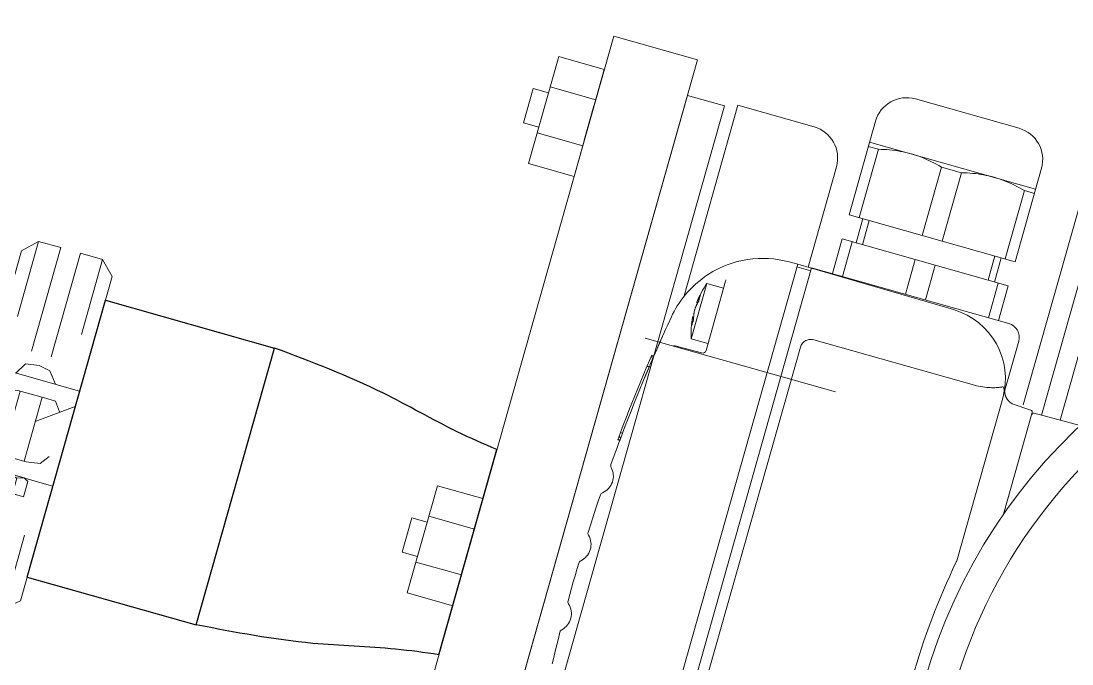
# Model space of a CAD drawing. Header units: inches. Extents: x 0 to 766, y -245 to 236.
# Drawn here: x 55.0763 to 55.2166, y -193.4386 to -193.3528 of the extents above; entities that cross this region are included whole.
import ezdxf

# ---------------------------------------------------------------- set-up
doc = ezdxf.new("R2010")
doc.units = ezdxf.units.IN
doc.header["$MEASUREMENT"] = 0
for name, color, linetype, lineweight in [('000 SOS 911 - ACCES. ACI', 125, 'Continuous', 0), ('000 SOS 911 - ACCESORIOS ACI', 3, 'Continuous', 20), ('000 SOS 911 TUBERIA ACI', 1, 'Continuous', 25)]:
    doc.layers.add(name, color=color, linetype=linetype, lineweight=lineweight)

# ---------------------------------------------------------------- blocks, each defined once
blk = doc.blocks.new('Bomba Jockey')
at = {"layer": '000 SOS 911 - ACCES. ACI', "linetype": 'Continuous'}
for p, q in [((0.1316478917751738, -0.0745572733285371), (0.1316478917751738, 0.0745572733285371)), ((0.1437438944735732, 0.0745572733285371), (0.1437438944735732, -0.0745572733285371)), ((0.1262830397490688, 0.0703750983518603), (0.1262830397490688, -0.0694131227501202)), ((0.1316478917751738, -0.0694131227501202), (0.1316478917751738, 0.0703750983518603)), ((0.1085000000002765, -0.0510599980000279), (0.1085000000002765, 0.0510599979998006)), ((0.1105000000002292, -0.0510000609999679), (0.1105000000002292, 0.0509999999997035)), ((0.1069999999999709, 0.0399999999999636), (0.1069999999999709, -0.040000000000191)), ((0.1282230189999609, 0.0117671929999688), (0.1282643639997332, 0.0108543110000028)), ((0.128264190000209, 0.0108544370000345), (0.1283021979998011, 0.0099414100000104)), ((0.1283022610000444, 0.0099412750000738), (0.1283369329999004, 0.0090280539996002)), ((0.1283372259990756, 0.0090280129998064), (0.1283685559997139, 0.0081147319999673)), ((0.1283683849987938, 0.0081147619998774), (0.1283963759997277, 0.0072013729998162)), ((0.1503302785013147, 0.0077356273250189), (0.1437438944735732, 0.0077356273250189)), ((0.1437438944735732, 0.0077356273250189), (0.1437438944735732, -0.0077356273250189)), ((0.1503302785013147, -0.0077356273250189), (0.1503302785013147, 0.0077356273250189)), ((0.1503302785013147, 0.0032964489946608), (0.1437438944735732, 0.0032964489946608)), ((0.1284848830000556, 0.002738614000009), (0.1284932139997181, 0.0018258099999002)), ((0.1284932359994855, 0.0018257689998791), (0.1284982339998351, 0.0009129410000241)), ((0.1437438944735732, 0.0024687999684829), (0.1437438944735732, -0.002468800026918)), ((0.15251550585117, 0.0024687999684829), (0.1503302785013147, 0.0024687999684829)), ((0.15251550585117, -0.002468800026918), (0.15251550585117, 0.0024687999684829)), ((0.1284982970000783, 0.0009127829998761), (0.1284999630001948, -5.80000687e-08)), ((0.1284980439991159, -0.000912850000077), (0.1284930449987769, -0.0018257390001963)), ((0.1284998970004381, -8.00002908e-08), (0.1284982309998668, -0.0009129820000453)), ((0.1284931320001306, -0.00182579300008), (0.1284848010000132, -0.0027385970001887)), ((0.1503302785013147, -0.002468800026918), (0.15251550585117, -0.002468800026918)), ((0.1503302785013147, -0.0033279751371538), (0.1437438944735732, -0.0033279751371538)), ((0.1283965170000556, -0.0072015400000964), (0.1283685259991216, -0.0081149300001471)), ((0.1283683689998725, -0.0081149449999884), (0.1283370359992659, -0.009028287000091999)), ((0.1437438944735732, -0.0077356273250189), (0.1503302785013147, -0.0077356273250189)), ((0.128301921000002, -0.0099412130000474), (0.1282639109999764, -0.010854302000098)), ((0.1283366400002706, -0.0090281239999968), (0.1283019699990291, -0.009941284000206)), ((0.128264018000209, -0.0108543090002513), (0.1282226729995273, -0.0117671909999899)), ((0.1282230989995696, -0.0117673150000428), (0.1281784139991942, -0.0126801010001145)), ((0.0779999999999745, -0.0173422240000036), (0.0779999999999745, -0.040820740000072)), ((0.1279115949987499, -0.0171399670000483), (0.1277581570002439, -0.0192430200002036)), ((0.1279116509990672, -0.0171400230001382), (0.1278567609997481, -0.0179208720001043)), ((0.1277993779999633, -0.0187017499999911), (0.1277395930001148, -0.0194823009999254)), ((0.1276774669991028, -0.020262682000066), (0.1276328429999012, -0.0208009970001513)), ((0.1277398900001572, -0.019482428000174), (0.1276776670001709, -0.0202627270000448)), ((0.127451943998949, -0.0228652939999847), (0.127550125000198, -0.0217698930000552)), ((0.1278515620001599, -0.0217700200000763), (0.1275502929993308, -0.0217700200000763)), ((0.127551277999828, -0.0217577390001225), (0.1276330150003559, -0.020800958000109)), ((0.1279018550003457, -0.0211846920001335), (0.1276008300001195, -0.0211846920001335)), ((0.1279099120001774, -0.0210896610001328), (0.127608887000406, -0.0210896610001328)), ((0.1279340819992285, -0.0208010860001196), (0.1276330569990023, -0.0208010860001196)), ((0.1279423829992083, -0.0207011720001447), (0.1276413570003569, -0.0207011720001447)), ((0.1278514339992398, -0.021769956000071), (0.1277533720003703, -0.0228653680001116)), ((0.1279095320001033, -0.021089505999953), (0.1278521339995677, -0.0217576380000537)), ((0.1279426000000967, -0.0207011750001129), (0.1279100460001246, -0.0210897670001487)), ((0.1273492559994338, -0.0239603940001416), (0.1274522530002287, -0.0228654350000852)), ((0.1277533120000953, -0.0228652920000059), (0.1276504499987823, -0.0239601410000887)), ((0.1272411370000555, -0.0250546820000182), (0.1273489440000048, -0.0239602470001046)), ((0.1276507389998187, -0.0239604150001469), (0.1275430620003135, -0.025054862000161)), ((0.0734999999990578, -0.0400163570000132), (0.0734999999990578, -0.0253446050001003)), ((0.0734999999990578, -0.0400163570000132), (0.0734999999990578, -0.0253448490002484)), ((0.1270110820000809, -0.0272419630000513), (0.1271285130001161, -0.0261485190001167)), ((0.1271286200003487, -0.0261486670001432), (0.1272412400003304, -0.0250547170001028)), ((0.1274301920002472, -0.0261485949999951), (0.1273129080000217, -0.0272419930001888)), ((0.1275426550000702, -0.0250547709999864), (0.1274301829998876, -0.0261486130000321)), ((0.1268889409998337, -0.0283349850001287), (0.1270111730000281, -0.0272421290001148)), ((0.1273130020003919, -0.0272420490000514), (0.1271909100000812, -0.0283349820001604)), ((0.1267619570003262, -0.0294272570001795), (0.1268889959997068, -0.0283349490000546)), ((0.1271908770004302, -0.0283347040001445), (0.1270639900003516, -0.029427030000079)), ((0.12672535899992, -0.0297346730001209), (0.1264657379992968, -0.0318272110000635)), ((0.1264933509996808, -0.0316098550001698), (0.1266299950002576, -0.0305187080000451)), ((0.1266303370002788, -0.0305190030001086), (0.1267621720003262, -0.0294273250001425)), ((0.1269324239992784, -0.030518771000061), (0.1267959439996957, -0.0316099390001909)), ((0.1270640070001718, -0.0294271420002588), (0.1269323220003571, -0.0305188990002989)), ((0.126395663999574, -0.0323698990002868), (0.1264562889996341, -0.0319013320001886)), ((0.1267812499991123, -0.0317262570001731), (0.1264785159996791, -0.0317262570001731)), ((0.126478791999034, -0.0317266700001255), (0.126490983000167, -0.0316312540001036)), ((0.1267958980001822, -0.0316099849999319), (0.1264936520001356, -0.0316099849999319)), ((0.1267812709997997, -0.0317263040001308), (0.126680335999481, -0.0325063610000598)), ((0.1267952579992198, -0.0316150580001704), (0.1267825720001383, -0.031714718000103)), ((0.1261391570001251, -0.0342758890001278), (0.1262898800000585, -0.033168729999943)), ((0.1262722169990411, -0.0332999880001808), (0.1265771479997966, -0.0332999880001808)), ((0.126289753999572, -0.0331685290000223), (0.1263191399989409, -0.0329482520000966)), ((0.1265925289999359, -0.0331686399999853), (0.1262900389997412, -0.0331686399999853)), ((0.1263193320000937, -0.0329485070001283), (0.1263955939989501, -0.0323698930001228)), ((0.1266220699990299, -0.0329483640005037), (0.1263193360000514, -0.0329483640005037)), ((0.1266802009999992, -0.032506370000192), (0.1265749900003357, -0.0332999629999904)), ((0.1261882789990523, -0.0339174570001433), (0.125893427000392, -0.0360051980001117)), ((0.1261389510000299, -0.0342757190001066), (0.1260019930000453, -0.0352510750001329)), ((0.1280927729999348, -0.0353553770000872), (0.1006337889989481, -0.0353553770000872)), ((0.1195000000002437, -0.0460043340001448), (0.1195000000002437, -0.0359956670001793)), ((0.1199956830000701, -0.0354955810000774), (0.1239957750003668, -0.0354606719999993)), ((0.125807863999853, -0.0365896230000544), (0.1258936150002228, -0.0360053060001064)), ((0.1260020020004049, -0.0352510810000695), (0.1258659150003041, -0.0361932690000231)), ((0.121913573999791, -0.0370000000000346), (0.1195000000002437, -0.0370000000000346)), ((0.121913573999791, -0.0370000000000346), (0.121913573999791, -0.0450000000003001)), ((0.1254097579999325, -0.0391874670001471), (0.1255972989997645, -0.0379873720000887)), ((0.1255969669991828, -0.0379872680000517), (0.1257085649990586, -0.0372541360000014)), ((0.1257083349987624, -0.0372540880000543), (0.1258075750001808, -0.0365893360001337)), ((0.1223315949987409, -0.0388558000001922), (0.1223366529998202, -0.0389451339999596)), ((0.1223557309995158, -0.0389382359999218), (0.1223318020001898, -0.0388559510001869)), ((0.1223366020003596, -0.0389450180000495), (0.1223403939998207, -0.0390345370001342)), ((0.1223427189997892, -0.0393942150001294), (0.1223401950001062, -0.0394853059999605)), ((0.1223404560000745, -0.0390347120001025), (0.122342979998848, -0.0391243980000127)), ((0.1223429179999584, -0.0391243020001184), (0.1223441700003605, -0.0392140150001978)), ((0.1223445280002124, -0.0393041270003778), (0.1223432570004661, -0.0393945110001823)), ((0.1223444199999903, -0.0392140500002825), (0.1223444059996837, -0.0393039550001504)), ((0.1223780259992964, -0.0390186340002856), (0.122355692000383, -0.0389383070000804)), ((0.1223986609998064, -0.03909679100002), (0.1223779259998992, -0.039018434000127)), ((0.1224174989997664, -0.0391731890003939), (0.1223984489997747, -0.0390967929999988)), ((0.1224351780001598, -0.03924766400018601), (0.1224177209992376, -0.0391732059999868)), ((0.1224513430001934, -0.0393200690000413), (0.1224352470003396, -0.0392476790000274)), ((0.1224660479992963, -0.039390424000203), (0.1224512770004367, -0.0393199960001312)), ((0.1224794359991392, -0.0394587260000208), (0.1224660269990636, -0.03939038800012899)), ((0.1253410750000512, -0.0395821550002893), (0.1254101630001969, -0.0391843620000145)), ((0.0732053300002917, -0.0400051810001969), (0.0665901270003815, -0.0401206500000626)), ((0.069498047000252, -0.0400698550001835), (0.069498047000252, -0.0595289610000691)), ((0.0721633299990572, -0.0634987490000185), (0.0721633299990572, -0.0400233459999981)), ((0.0737868109999909, -0.0403160970001864), (0.0765363889991022, -0.0404361460000473)), ((0.0750000000002729, -0.0961714170000505), (0.0750000000002729, -0.0407311399999344)), ((0.076880288999746, -0.0405807630002073), (0.076536428000054, -0.0404361140001584)), ((0.0769137199999932, -0.0405956609999976), (0.0768802039997354, -0.0405809020001016)), ((0.0769474629992146, -0.0406111409999994), (0.0769140030001836, -0.0405956660003994)), ((0.0769802489999165, -0.0406271410001864), (0.0769470800000818, -0.0406110510000417)), ((0.0770135979992119, -0.0406440250001197), (0.0769805159998214, -0.0406272120001177)), ((0.0770468330001677, -0.0406617050000477), (0.077013640000132, -0.0406440480001038)), ((0.0770796420001716, -0.0406799310001134), (0.0770467859997552, -0.0406616540001323)), ((0.0771121270004187, -0.0406988400000046), (0.0770794109994313, -0.0406798230001186)), ((0.0771450120000736, -0.0407187210000757), (0.07711245399968901, -0.0406989580001209)), ((0.0771774709996862, -0.0407394110000041), (0.0771450909996929, -0.0407188980000228)), ((0.0772098259999439, -0.0407608269999855), (0.077177440000014, -0.0407394250000834)), ((0.0772418189999371, -0.04078281300007799), (0.0772098539996478, -0.0407607870001812)), ((0.07727382299981402, -0.0408057540003029), (0.0772418979995564, -0.0407828230001997)), ((0.0773053939997226, -0.0408295270001418), (0.0772737309998775, -0.0408058259999962)), ((0.0773367459992187, -0.0408540000000812), (0.0773053670004629, -0.0408295260003797)), ((0.0773676539997723, -0.0408789860002798), (0.0773365800000647, -0.0408537359999173)), ((0.0773986650001462, -0.0409052590000556), (0.0773679189996983, -0.04087923100019)), ((0.0774289049991239, -0.0409321340000588), (0.0773983279996173, -0.0409051650001402)), ((0.1067136659999051, -0.0408818710000105), (0.1066150749988992, -0.0410032470001625)), ((0.1067987270002959, -0.040750393000053), (0.1067137630002435, -0.040881668000111)), ((0.1068703999999343, -0.0406095140003799), (0.1067986350003593, -0.0407503660001112)), ((0.1069265999999516, -0.0404636040000241), (0.1068703410001035, -0.0406095050000204)), ((0.1069666820003476, -0.0403140990001703), (0.1069267109996872, -0.0404635080001299)), ((0.1069909320003717, -0.0401595160001307), (0.1069664609999563, -0.0403140230000645)), ((0.1069999389997065, -0.0399999740000112), (0.1069909839998218, -0.04015951200017299)), ((0.1223552750002455, -0.0397540989999925), (0.1223314859998936, -0.0396692360000088)), ((0.1223366070003067, -0.0395771980001882), (0.1223315739998725, -0.03966934499999299)), ((0.122340673999588, -0.0394855460003782), (0.1223368939990905, -0.0395772040001248)), ((0.1223774039999625, -0.039836287000071), (0.1223553309991985, -0.0397542440000507)), ((0.1223980979998487, -0.039915899000107), (0.1223777119989791, -0.0398365670000658)), ((0.1225446689995806, -0.0398849510002037), (0.1223927589999221, -0.0398964329999672)), ((0.1224164780001047, -0.0399920009999733), (0.1223979359997429, -0.0399156680000488)), ((0.1224333120003394, -0.0400654520001353), (0.1224164789996394, -0.0399919149999732)), ((0.1225571289996878, -0.0399839859999247), (0.1224178379998193, -0.0399969540001166)), ((0.1224491699999817, -0.0401372830001492), (0.1224335870001596, -0.0400657170000614)), ((0.1224632509997718, -0.0402068120001786), (0.1224488639995798, -0.0401371770001333)), ((0.1224762489996465, -0.0402744500001973), (0.1224631029999728, -0.0402067439999883)), ((0.1224887520002085, -0.0403409350001312), (0.1224765189999744, -0.0402742999999646)), ((0.1224917630001983, -0.0395252690000234), (0.1224794309991921, -0.0394587140003751)), ((0.1225000429994907, -0.0404063309999856), (0.1224887230000604, -0.0403409580001153)), ((0.1225029180000092, -0.039589614000306), (0.1224917049989926, -0.0395251520001239)), ((0.1225104189998092, -0.0404707449999933), (0.1225000150002415, -0.0404064570000173)), ((0.1225131889996192, -0.03965227399999099), (0.1225030570003582, -0.0395896110001104)), ((0.1225198980000641, -0.0405347420000908), (0.122510223000063, -0.0404708340001889)), ((0.1225223629999164, -0.0397133250000934), (0.1225131159994817, -0.039652439000065)), ((0.1225291909991029, -0.0405986040002517), (0.1225201820002439, -0.0405348460001278)), ((0.1225309049987118, -0.039772270000185), (0.1225224820004769, -0.0397131750000881)), ((0.1225371819991778, -0.040661818999979), (0.12252889399997, -0.0405983930002094)), ((0.1225381189997279, -0.0398296220000702), (0.1225305839998327, -0.0397723150001639)), ((0.1225451519990202, -0.0407250850000764), (0.1225375950002672, -0.0406620600001588)), ((0.1225449220000883, -0.0398849800001244), (0.1225382820002778, -0.0398295290001443)), ((0.122547214999031, -0.0407711130001189), (0.1225447050001094, -0.0407248550000077)), ((0.1225448889999825, -0.0398850490003042), (0.1225474489992848, -0.0399020690003909)), ((0.1225518839996766, -0.0408633250001458), (0.1225474749990099, -0.0407712670000819)), ((0.1225476950003212, -0.0399022260000948), (0.1225500220002686, -0.0399189720001232)), ((0.1225496139995812, -0.0399187720001919), (0.1225517309994757, -0.0399354220000987)), ((0.1225555510000049, -0.0409547120000298), (0.12255196499882, -0.0408634120001352)), ((0.1225521750002372, -0.0399355750002997), (0.1225540659997932, -0.0399520070000108)), ((0.1225536739998461, -0.0399519390000478), (0.1225553379999837, -0.0399681500000497)), ((0.1225554279999415, -0.0399680160001026), (0.1225568659997407, -0.0399840030001997)), ((0.124899515999914, -0.0413104930000827), (0.1250367359994016, -0.0408620220000557)), ((0.1250365999999303, -0.0408619199999976), (0.1251553639990561, -0.0404228650002097)), ((0.1251556659999551, -0.0404229130001568), (0.1252566320004007, -0.0399955290001799)), ((0.1252564959991105, -0.0399955730001693), (0.1253408050001781, -0.0395820830001412)), ((0.0774592500001745, -0.0409597290001784), (0.0774290499989547, -0.0409319750001487)), ((0.0774892689996705, -0.040988544000129), (0.0774592959992333, -0.0409598350001943)), ((0.0775187950002874, -0.0410180090000267), (0.07748925200030499, -0.0409885110000232)), ((0.0775478889995611, -0.0410483699999986), (0.0775188019988491, -0.0410180840001431)), ((0.0775768710000193, -0.0410797240003831), (0.0775481000000582, -0.0410484700003053)), ((0.0776051270004246, -0.0411116810000749), (0.0775768670000616, -0.0410796380001557)), ((0.0776327300000048, -0.0411446440000418), (0.0776048489997265, -0.0411116280001807)), ((0.0776603020003677, -0.0411785210001199), (0.0776329889999943, -0.0411447190001582)), ((0.0776871089997258, -0.0412133270001505), (0.0776602430000821, -0.04117855100003)), ((0.0777132599987454, -0.0412487680000595), (0.0776869480000642, -0.0412131140001293)), ((0.0777390569992349, -0.0412852510000903), (0.0777134029999616, -0.0412488220001706)), ((0.0777637250002954, -0.0413224460000947), (0.0777386879994992, -0.0412851480000427)), ((0.0777886089990716, -0.0413609500001258), (0.0777641559998301, -0.0413226850002957)), ((0.0778121700000156, -0.0413997880000352), (0.0777884679991985, -0.0413607689999935)), ((0.0778351609997117, -0.0414397649999501), (0.0778121759999522, -0.0413998960000299)), ((0.0778572139997778, -0.0414802889999919), (0.0778349809997963, -0.0414395770001193)), ((0.0778788800002985, -0.0415219760000127), (0.07785748899959799, -0.0414805410000554)), ((0.0778995810001106, -0.041564562000076), (0.0778789559999496, -0.0415221960001873)), ((0.0779190980001658, -0.0416075739999542), (0.0778992789996664, -0.0415642880000178)), ((0.0779380839999249, -0.0416516340001181), (0.0779191579999861, -0.0416075520001869)), ((0.077956100999927, -0.0416965690001234), (0.0779381039997134, -0.0416517040002873)), ((0.0779732179994426, -0.0417422420000548), (0.0779561870003818, -0.04169661100013401)), ((0.0779999999999745, -0.0490600590001122), (0.0779999999999745, -0.0419692990001295)), ((0.0780754299989894, -0.0419519110000692), (0.0780610020001404, -0.0418970749999517)), ((0.0780956609996793, -0.0420073220000177), (0.07807527300019501, -0.0419518690000587)), ((0.0781221700003698, -0.0420632860000296), (0.0780957770002715, -0.0420073060001869)), ((0.0781545199988614, -0.0421198010001263), (0.0781221400002323, -0.0420632260002094)), ((0.0781926609997754, -0.0421773840000697), (0.0781543109997074, -0.0421197650002796)), ((0.0782371230002355, -0.0422361620001084), (0.0781928530000187, -0.0421773540001596)), ((0.0782871570004318, -0.0422959490003905), (0.0782369850003306, -0.0422360640000079)), ((0.0783430579999731, -0.0423567699999694), (0.0782870589996492, -0.0422958280000785)), ((0.0783708089998072, -0.0423691460005102), (0.0783595450002395, -0.0423738500001036)), ((0.0783822289990894, -0.0423643000001448), (0.0783707860000504, -0.0423692100002882)), ((0.0783938939989639, -0.0423588319999908), (0.0783820499987087, -0.04236404099992801)), ((0.0784057800001392, -0.0423535970001012), (0.0783937569990485, -0.0423590059999697)), ((0.0784181320004791, -0.0423479640001006), (0.0784059299999171, -0.04235356999993199)), ((0.0784307689991692, -0.0423420560002796), (0.07841816700010901, -0.0423479590001534)), ((0.0785338129999218, -0.0422933439999724), (0.0784267909994014, -0.0423422700002902)), ((0.0786543770004755, -0.0422404770001776), (0.0785339050003131, -0.0422934190000888)), ((0.0787890320002589, -0.0421837630001392), (0.07865444700019, -0.0422403490001671)), ((0.0789386080000441, -0.0421235820001584), (0.0787887770002271, -0.0421835240001656)), ((0.0791027220002434, -0.0420613979999871), (0.0789385399989442, -0.0421235080000315)), ((0.0792787539999154, -0.0419989110000643), (0.0791027719992599, -0.0420614600000136)), ((0.0794680070002869, -0.0419362810002895), (0.0792789100000846, -0.0419989770000484)), ((0.0796694030000254, -0.0418745410001975), (0.079468205000012, -0.0419362510003794)), ((0.0798766120001346, -0.0418162780001694), (0.0796695630001523, -0.0418745330000547)), ((0.0800873970001703, -0.0417622030001894), (0.0798766629995953, -0.0418161490003968)), ((0.0803038899989588, -0.0417123050001465), (0.08008716599942999, -0.0417622820002635)), ((0.0805261730001803, -0.0416668300001675), (0.0803039889997308, -0.0417123860001993)), ((0.0805258200002754, -0.0416666970002098), (0.0808138589995906, -0.041615924000098)), ((0.0808138089996646, -0.0416160160000345), (0.0811030789996039, -0.041574479000019)), ((0.0811035489996357, -0.0415745340001195), (0.0813944780002203, -0.0415421610002795)), ((0.0813943059997655, -0.0415421520001473), (0.0816868450001494, -0.0415189510003984)), ((0.0816869280001811, -0.0415188350000335), (0.0819810270004382, -0.0415048090001165)), ((0.0819812029999412, -0.0415048310001112), (0.0822770609997861, -0.0414999730001)), ((0.10550000000012, -0.0415000000000418), (0.0822771000002831, -0.0415000000000418)), ((0.1056595619988911, -0.041491065000173), (0.1055001449990414, -0.0415000140001212)), ((0.1058141439998508, -0.0414663710000696), (0.1056595759991978, -0.0414908530001412)), ((0.1059637349990226, -0.0414266760001283), (0.1058142089996181, -0.0414666810002018)), ((0.1061097019992303, -0.0413704380000581), (0.1059636879999743, -0.0414267440003187)), ((0.1062505870004315, -0.0412986930000443), (0.1061098459990717, -0.0413704070001586)), ((0.1063818659999924, -0.041213598000013), (0.1062504910000825, -0.0412986339999861)), ((0.1065031359999011, -0.04111486000010701), (0.1063817630001722, -0.0412134549999337)), ((0.1066149100001894, -0.0410029980000672), (0.106503044999954, -0.041114867000033)), ((0.1223553250001714, -0.0422456810003951), (0.1223315359993649, -0.0423305450001408)), ((0.1223317009998936, -0.0423306930001672), (0.1223367379998308, -0.042422901000009)), ((0.1223773300002904, -0.04216371699999399), (0.1223552569990716, -0.0422457610000038)), ((0.1223980659997323, -0.0420845240003018), (0.122377680000227, -0.0421638550001262)), ((0.1225447649999296, -0.0421150570000464), (0.1223928539993722, -0.0421035760002724)), ((0.1224164330001258, -0.0420080769999913), (0.1223979050000707, -0.0420843500000956)), ((0.1224333380000644, -0.0419344659999297), (0.1224165039998297, -0.0420080030000918)), ((0.122557229999984, -0.0420160350001879), (0.1224176970004009, -0.0420030440000119)), ((0.1224488009997913, -0.0418630000001485), (0.1224332179999692, -0.0419345650000196)), ((0.1224633839997296, -0.0417932650000239), (0.1224489839992202, -0.0418629600001168)), ((0.1224763629998051, -0.0417255639999894), (0.1224632050002583, -0.0417933290002566)), ((0.1224886959998912, -0.0416588509999656), (0.1224764739999955, -0.041725427000074)), ((0.1224999679998291, -0.0415934130001006), (0.1224886470004094, -0.0416587850002088)), ((0.1225104170002851, -0.0415291700001035), (0.1225000039999031, -0.0415935190001164)), ((0.1225131670003066, -0.0423477040001217), (0.1225030450000304, -0.042410307000182)), ((0.1225199289997363, -0.04146531300011701), (0.1225102450002851, -0.0415292820000559)), ((0.1225221609997789, -0.0422868489999928), (0.1225129239992384, -0.04234767500020101)), ((0.1225292289996105, -0.0414016850002099), (0.1225202109999373, -0.0414655040001435)), ((0.1225307409999914, -0.0422277800000757), (0.1225223179994828, -0.0422868749999452)), ((0.1225371900000027, -0.04133804900016001), (0.1225289020003402, -0.0414014749999296)), ((0.1225380800001403, -0.0421704959999261), (0.122530543999801, -0.0422278030000598)), ((0.1225451129998873, -0.0412752849999834), (0.1225375559997701, -0.0413383100001283)), ((0.1225449549988298, -0.0421149950000199), (0.1225383159999183, -0.0421704460000001)), ((0.1225446739999825, -0.0412749650001843), (0.1225495150001734, -0.0411820120000357)), ((0.1225472070004798, -0.0420987070001502), (0.1225447359993268, -0.0421150000001944)), ((0.1225497350001206, -0.0420822870000848), (0.1225474509997184, -0.0420986690000973)), ((0.1225515659998564, -0.0420657540000775), (0.1225494709992745, -0.0420822230000795)), ((0.122549775999687, -0.0411822020000727), (0.1225537750001422, -0.041090492000194)), ((0.1225534989998778, -0.0420491980000861), (0.1225515939995603, -0.0420657510001092)), ((0.1225552400001106, -0.0420326280000154), (0.1225535250000576, -0.0420492640002976)), ((0.1225538809994759, -0.041090442000268), (0.122555562999878, -0.0410450630001833)), ((0.1225566850002906, -0.0409998740001356), (0.1225552000000789, -0.0409544890001143)), ((0.1225567709998359, -0.0420160130001932), (0.1225552460000472, -0.0420327280000947)), ((0.1225553970002693, -0.0410449780001727), (0.122556868999709, -0.0409998970001198)), ((0.1243725089993859, -0.042684521000183), (0.1245676259991342, -0.0422244290000435)), ((0.1245678389996101, -0.0422244799999589), (0.1247434489996522, -0.0417659940001158)), ((0.1247435019990917, -0.0417661000001317), (0.1248998600003688, -0.0413107520000722)), ((0.1223366499989424, -0.0430548420001742), (0.1223315920001369, -0.0431441760003963)), ((0.1223558029992091, -0.0430620020001698), (0.122331874998963, -0.04314428700013201)), ((0.1223404429993025, -0.0429651760000525), (0.1223366520002855, -0.0430546950001372)), ((0.1223366770004759, -0.0424229390000619), (0.1223404569991544, -0.0425145970000358)), ((0.1223402099999475, -0.0425143330000992), (0.1223427330000959, -0.0426054230001682)), ((0.1223430209997787, -0.0428757210002004), (0.1223404969991861, -0.0429654080001001)), ((0.1223440500002653, -0.04278596500012101), (0.1223427970003286, -0.0428756780002004)), ((0.1223429930000748, -0.0426058309999462), (0.1223442639998211, -0.0426962150002055)), ((0.1223442700002124, -0.0426961250002478), (0.1223442839996096, -0.0427859680000893)), ((0.1223779820002164, -0.0429816640003082), (0.1223556479999388, -0.0430619910000587)), ((0.1223985750002612, -0.0429030940001667), (0.1223778710000261, -0.0429813340001601)), ((0.1224174850003692, -0.0428267320000941), (0.1223984489997747, -0.0429030679999869)), ((0.1224351800001386, -0.0427524240001276), (0.1224177370004327, -0.0428268230000413)), ((0.1224512120002146, -0.042680145000304), (0.1224351300002127, -0.0427524760000324)), ((0.1224659970002904, -0.0426097490001212), (0.122451238999929, -0.0426801180001348)), ((0.1224795200000699, -0.0425414799999544), (0.1224661000001106, -0.0426098780001212)), ((0.1224919030000819, -0.0424749850001263), (0.1224795820003237, -0.0425414799999544)), ((0.1225030409991632, -0.0424102900001344), (0.1224918080001771, -0.0424748720001844)), ((0.1236609080001472, -0.0440702340001735), (0.1239189530001568, -0.0436104780001188)), ((0.123918935999427, -0.0436105769999813), (0.1241566559997409, -0.0431471130002592)), ((0.1241564470001322, -0.0431468980000318), (0.1243724429996291, -0.0426844810003786)), ((0.1245014649989571, -0.0699999079999998), (0.1245014649989571, -0.0424746400001368)), ((0.121913573999791, -0.0450000000003001), (0.1195000000002437, -0.0450000000003001)), ((0.1227823109993551, -0.04539059100011401), (0.1230909409991909, -0.0449625430001106)), ((0.1230909820001216, -0.0449625490000472), (0.1233850730000086, -0.04452027400020599)), ((0.1233854560000509, -0.0445205180001267), (0.123660923999978, -0.0440702700000202)), ((0.1215639809993263, -0.046807704999992), (0.1218616469991502, -0.046495627000013)), ((0.1218614379999963, -0.0464954080000553), (0.1221650219990806, -0.0461562259999937)), ((0.1221650980000959, -0.0461563350002052), (0.1224718759999632, -0.0457897320000029)), ((0.1224718370003757, -0.0457897070000399), (0.1227825850000954, -0.0453907010000876)), ((0.1204838260000542, -0.0477963359999194), (0.1199065759997211, -0.0482469420001053)), ((0.1210369289997288, -0.0473162120001689), (0.1204839589995572, -0.0477964890001204)), ((0.1215638470002887, -0.0468076210001982), (0.1210368550000567, -0.0473160920000737)), ((0.1180445189997954, -0.049410005000027), (0.1173859159998756, -0.0497310060000018)), ((0.1186851339998611, -0.0490551120001328), (0.1180444249989705, -0.0494099840000217)), ((0.1193063689997871, -0.0486669730000813), (0.1186851300003582, -0.0490549210001063)), ((0.1199063529998057, -0.0482469600001423), (0.1193062500001361, -0.0486668620001183)), ((0.0799999999999273, -0.0510599980000279), (0.1085000000002765, -0.0510599980000279)), ((0.0815000000002329, -0.0510599980000279), (0.0815000000002329, -0.0560599980001371)), ((0.0829494630002046, -0.0510599980000279), (0.0829494630002046, -0.0560599980001371)), ((0.1085000230000332, -0.0509999120001794), (0.0879126720001296, -0.0508202490000258)), ((0.0920505369990679, -0.0510599980000279), (0.0920505369990679, -0.0560599980001371)), ((0.0949494629999208, -0.0510599980000279), (0.0949494629999208, -0.0560599980001371)), ((0.1040505370001483, -0.0510599980000279), (0.1040505370001483, -0.0560599980001371)), ((0.10550000000012, -0.0510599980000279), (0.10550000000012, -0.0560599980001371)), ((0.1105000100001234, -0.050999961000116), (0.1084992770001918, -0.050999954999952)), ((0.1105000000002292, -0.0505999760002851), (0.1085000000002765, -0.0505999760002851)), ((0.1090014650003468, -0.0655001220000031), (0.1090014650003468, -0.0510043030001271)), ((0.1117052820004574, -0.0509893539999666), (0.1105000050001763, -0.0509998730001371)), ((0.1124372959998254, -0.0509641050002756), (0.1117053210000449, -0.0509897100002945)), ((0.1131672289998278, -0.05089990700003), (0.1124371039995822, -0.0509637459999794)), ((0.1138925349987403, -0.0507979930000602), (0.1131669850001344, -0.0508998560001146)), ((0.1146119300001374, -0.0506585000000541), (0.1138927130000411, -0.0507982380001977)), ((0.1153228320004018, -0.0504813490001652), (0.1146121489996403, -0.0506584720001229)), ((0.1160232150000411, -0.0502674240001397), (0.1153227620002326, -0.05048145099999599)), ((0.1167115130001548, -0.05001685000001999), (0.1160232199999882, -0.0502672390002772)), ((0.1173857409999073, -0.0497307600001022), (0.116711493999901, -0.050016825000057)), ((0.1503302785013147, -0.0542801338888239), (0.1437438944735732, -0.0542801338888239)), ((0.1437438944735732, -0.0542801338888239), (0.1437438944735732, -0.0697513885388617)), ((0.1503302785013147, -0.0697513885388617), (0.1503302785013147, -0.0542801338888239)), ((0.0815000000002329, -0.0560599980001371), (0.10550000000012, -0.0560599980001371)), ((0.0835000000001856, -0.0560599980001371), (0.0835000000001856, -0.059559998000168)), ((0.0844199219991424, -0.059559998000168), (0.0844199219991424, -0.0560599980001371)), ((0.1025800779998462, -0.059559998000168), (0.1025800779998462, -0.0560599980001371)), ((0.1035000000001673, -0.0560599980001371), (0.1035000000001673, -0.059559998000168)), ((0.0815000000002329, -0.059559998000168), (0.10550000000012, -0.059559998000168)), ((0.0815000000002329, -0.0730599980001898), (0.0815000000002329, -0.059559998000168)), ((0.0829494630002046, -0.069424927), (0.0829494630002046, -0.059559998000168)), ((0.0920505369990679, -0.069424927), (0.0920505369990679, -0.059559998000168)), ((0.0949494629999208, -0.069424927), (0.0949494629999208, -0.059559998000168)), ((0.1040505370001483, -0.069424927), (0.1040505370001483, -0.059559998000168)), ((0.10550000000012, -0.0730599980001898), (0.10550000000012, -0.059559998000168)), ((0.1503302785013147, -0.0587193121609744), (0.1437438944735732, -0.0587193121609744)), ((0.1437438944735732, -0.0595469612455872), (0.1437438944735732, -0.0644845611825531)), ((0.15251550585117, -0.0595469612455872), (0.1503302785013147, -0.0595469612455872)), ((0.15251550585117, -0.0644845611825531), (0.15251550585117, -0.0595469612455872)), ((0.1503302785013147, -0.0653437363509966), (0.1437438944735732, -0.0653437363509966)), ((0.1503302785013147, -0.0644845611825531), (0.15251550585117, -0.0644845611825531)), ((0.0829494630002046, -0.069424927), (0.0815000000002329, -0.069424927)), ((0.0815000000002329, -0.0700599980000334), (0.10550000000012, -0.0700599980000334)), ((0.0829494869990413, -0.06942497), (0.0833357250003246, -0.0695247809999273)), ((0.083335600999817, -0.0695246900002076), (0.0837199009997676, -0.0696160899999541)), ((0.0837201680001272, -0.0696161590001339), (0.084102620000067, -0.0696991709999111)), ((0.0841026439993584, -0.0696993290000592), (0.0844830659998479, -0.0697740730001897)), ((0.0844830330001969, -0.06977394099999401), (0.0848615400000199, -0.06984028300007598)), ((0.0848614480000833, -0.0698401249999279), (0.0852391470002658, -0.0698978220000299)), ((0.0852393659997688, -0.0698979280000458), (0.0856167969991475, -0.0699470570000358)), ((0.0856165380000675, -0.0699469450000834), (0.0859932729999855, -0.0699874490001093)), ((0.0859935900002711, -0.0699878259999878), (0.0863701989997026, -0.0700193980001132)), ((0.0863700439999775, -0.0700191970001924), (0.08674681200045599, -0.0700417400000788)), ((0.0867467699990812, -0.0700417710002057), (0.0871234770002048, -0.0700553840001703)), ((0.087123337999401, -0.070055191000165), (0.0874997739992978, -0.0700598700000228)), ((0.0875001739991603, -0.0700602440001603), (0.08787685399966, -0.0700555610001175)), ((0.0878767270000935, -0.0700553620001756), (0.0882534339998529, -0.0700417489999836)), ((0.0882532410000749, -0.0700416290001158), (0.0886300089996439, -0.0700190850000126)), ((0.0886299989997497, -0.0700192209999386), (0.0890066080000907, -0.0699876470000618)), ((0.0890065739999955, -0.06998757000019401), (0.08938330899900399, -0.0699470620002103)), ((0.0893833760001144, -0.0699469170003795), (0.0897605650002333, -0.0698978170000828)), ((0.0897609989997364, -0.0698980570000458), (0.0901386970003841, -0.0698403589999543)), ((0.0901388249990305, -0.0698404100000971), (0.0905170910000379, -0.0697741090002637)), ((0.0905170579999322, -0.0697740180000892), (0.0908974799999669, -0.0696992709999904)), ((0.0908974700000727, -0.0696992610000962), (0.09127992199910302, -0.0696162480001021)), ((0.0912799019988597, -0.0696161350001603), (0.0916642020001746, -0.06952473499995901)), ((0.0916643800001111, -0.0695247710000331), (0.0920506180000302, -0.0694249600001058)), ((0.0949494629999208, -0.069424927), (0.0920505369990679, -0.069424927)), ((0.0949495729992123, -0.0694249460000265), (0.0953358110000409, -0.0695247580001706)), ((0.0953355539991208, -0.0695247010000912), (0.0957198539999809, -0.0696161010000651)), ((0.0957200339998963, -0.0696161500000017), (0.0961024870002803, -0.0696991620000063)), ((0.0961026650002168, -0.0696993569999904), (0.0964830870002516, -0.0697741010001209)), ((0.0964830329999131, -0.0697739540003113), (0.0968615400001909, -0.0698402959999385)), ((0.0968613689997255, -0.0698400680000759), (0.0972393089996331, -0.0698978010000246)), ((0.0972394129998975, -0.0698979230000987), (0.0976168439997309, -0.0699470520000887)), ((0.0976164439998684, -0.0699469850001151), (0.0979934219990355, -0.0699875150000935)), ((0.0979935550003575, -0.0699877700001253), (0.0983701639997889, -0.0700193410000338)), ((0.0983699800003706, -0.0700192110000444), (0.0987467469990406, -0.0700417530001687)), ((0.0987467839991041, -0.0700417689999995), (0.0991234920002171, -0.0700553820001915)), ((0.0991232880001007, -0.0700552100001914), (0.0994997230000081, -0.0700598890000492)), ((0.0995001330002197, -0.0700602340000387), (0.0998768129998098, -0.0700555509999958)), ((0.0998767420001059, -0.0700553220003712), (0.1002534489998652, -0.0700417080001898)), ((0.100253179999072, -0.0700416310000947), (0.1006299479995505, -0.0700190869999915)), ((0.1006299600003331, -0.0700191860000814), (0.1010068119990137, -0.0699875920001887)), ((0.1010064930001135, -0.0699875320001411), (0.1013832280000315, -0.0699470240003848)), ((0.101383430000169, -0.0699468980001257), (0.1017606189998332, -0.0698977970000669)), ((0.101760920000288, -0.0698980640001992), (0.1021388600001956, -0.0698403280000548)), ((0.1021388350000052, -0.0698403900000813), (0.1025171020000926, -0.0697740890000205)), ((0.1025170909997541, -0.0697739830000046), (0.1028975130002436, -0.0696992370001226)), ((0.1028973489997043, -0.0696992929999851), (0.1032798010000988, -0.0696162790000017)), ((0.1032798559995172, -0.0696161130001656), (0.1036643939996793, -0.0695246560001124)), ((0.103664450999986, -0.0695247609999115), (0.1040506889999051, -0.0694249499999842)), ((0.10550000000012, -0.069424927), (0.1040505370001483, -0.069424927)), ((0.1245014649989571, -0.0699999079999998), (0.1135014650003541, -0.0699999079999998)), ((0.1262830397490688, -0.0694131227501202), (0.1316478917751738, -0.0694131227501202)), ((0.1437438944735732, -0.0697513885388617), (0.1503302785013147, -0.0697513885388617)), ((0.1437438944735732, -0.0745572733285371), (0.1316478917751738, -0.0745572733285371)), ((0.1010000000001128, -0.0775599980001971), (0.0860000000002401, -0.0775599980001971))]:
    blk.add_line(p, q, dxfattribs=at)
blk.add_circle((-1.7090001165e-06, 0), 0.0735, dxfattribs=at)
for centre, radius, start, end in [((0, 0), 0.077747101, 291.015699000093, 68.9844409998913), ((-0.0204999999996289, 0), 0.100000008, 350.1130640001084, 9.886926000001312), ((0.129949950999162, 0.0049999999998818), 0.0025, 133.1971119997672, 229.0810259996521), ((0.1278964839993932, 0.0071870119998039), 0.0005, 313.1969710001799, 1.650550999992543), ((0.1279848629992557, 0.0027330319999237), 0.000500009, 0.6328530000093396, 49.08243100055374), ((0.1279848629992557, -0.0027330320001511), 0.000500005, 310.918592999801, 359.3694560000083), ((0.129949950999162, -0.0050000000001091), 0.0025, 130.9189979996776, 226.8028979994171), ((0.1278964839993932, -0.0071870120000312), 0.0005, 358.3494249999948, 46.80297800003688), ((0.1295495609997488, -0.0150000000001001), 0.0025, 128.5777190004494, 224.5837009998628), ((0.1276787110000441, -0.0126547240001855), 0.0005, 308.5778329995786, 357.0927619999964), ((0.0790000000001783, -0.0173422240000036), 0.001, 170.1130850000488, 180), ((0.1274128420004672, -0.0171058959999755), 0.000500009, 356.0746850000149, 44.58599500049067), ((0.1200000000003456, -0.0359956670001793), 0.0005, 90.49998799951778, 180), ((0.1106000979998498, -0.0410000610002044), 0.012, 4.85680600002374, 19.47122500006409), ((0.0731999509998787, -0.0397052000000713), 0.0003, 270.9999970000553, 359.9999910000068), ((0.0737998050003626, -0.0400163570000132), 0.0003, 180.0000029999977, 267.5000029997471), ((0.0880000000001928, -0.040820740000072), 0.01, 180.0000029999977, 269.499992000813), ((0.0770000000002256, -0.0419692990001295), 0.001, 359.9998310000038, 13.34342499992047), ((0.1106000979998498, -0.0410000610002044), 0.012, 340.5287609997612, 354.6670069999294), ((0.1200000000003456, -0.0460043340001448), 0.0005, 180.0000029999977, 203.1876739997782), ((0.0799999999999273, -0.0490600590001122), 0.002, 180.0000029999977, 269.9999889998479), ((0.1134999999990214, -0.0655001220000031), 0.004499994, 179.9999640000016, 269.9999480005263), ((0.0860000000002401, -0.0730599980001898), 0.0045, 180.0000029999977, 269.9999889998479), ((0.1010000000001128, -0.0730599980001898), 0.0045, 270.0000019997292, 359.9999910000068)]:
    blk.add_arc(centre, radius, start, end, dxfattribs=at)
blk = doc.blocks.new('Acople Jockey')
at = {"layer": '000 SOS 911 - ACCES. ACI', "linetype": 'Continuous'}
for points in [[(-0.0079679996420055, -0.025019520114256), (-0.0111551996456001, -0.0250195201597308), (-0.013067519665583, -0.0234259201870373), (-0.0130675203340616, 0.0234259198123255), (-0.0111552003668294, 0.0253382398414033), (-0.0079680003632348, 0.025338239886878)], [(-0.0111552003668294, 0.0253382398414033), (-0.0111552002094868, 0.0145017598397317)], [(-0.0079680003632348, 0.025338239886878), (-0.007968000146775, 0.0103583998852628)], [(-0.005099520148633, 0.0103583999270995), (-0.0050995203650928, 0.0253382399268958), (-0.0019123203651361, 0.0253382399741895), (-3.342393e-10, 0.0234259199996814)], [(-0.0019123203651361, 0.0253382399741895), (-0.0019123202077935, 0.0145017599725179)], [(-3.342393e-10, 0.0234259199996814), (3.342393e-10, -0.0234259199996814), (-0.0019123196439068, -0.0250195200269445), (-0.0050995196438635, -0.0250195200724193)], [(-0.0035059200986325, 0.0068524799489751), (-0.0047808001213525, 0.0084460799307635), (-0.0063744001249688, 0.0087647999089313), (-0.0082867201231238, 0.0084460798816508), (-0.0092428800985545, 0.0068524798671206)], [(-9.86802e-11, 0.0068524799999068), (-0.0130675200985024, 0.0068524798125509)], [(-0.0082867200667351, 0.0046214398817028), (-0.0101990400630712, 0.0043027198544223), (-0.0114739200439544, 0.0030278398344308)], [(-0.0044620800649682, 0.0046214399362725), (-0.0082867200667351, 0.0046214398817028)], [(-0.0079680000649205, 0.0046214398853408), (-0.0079679999321343, -0.0046214401145335)], [(-0.0047807999321776, -0.0046214400672397), (-0.0047808000649638, 0.0046214399308155)], [(-6.50289e-11, 0.0046214399999371), (-0.0047808000149416, 0.0011155199308632)], [(-0.0019123200495415, 0.0033465599726696), (-0.0028684800649899, 0.0046214399599194), (-0.0044620800649682, 0.0046214399362725)], [(-0.007967999983066, -0.0011155201145812), (-0.0130675199320649, -0.004621440187293)], [(-0.0111551999548283, -0.0033465601600255), (-0.0098803199339272, -0.0046214401418183), (-0.0082867199339489, -0.0046214401181715)], [(-0.004462079932182, -0.0046214400636018), (-0.0025497599403934, -0.0043027200363213), (-0.0015935999567773, -0.0030278400217867)], [(-0.004462079932182, -0.0046214400636018), (-0.0082867199339489, -0.0046214401181715)], [(9.95897e-11, -0.0068524799999068), (-0.0130675199002326, -0.0068524801872627)], [(-0.0076492798984873, -0.0071712001090418), (-0.0082867199021166, -0.0068524801181411), (-0.0092428798966466, -0.0071712001326887)], [(-0.0092428798648143, -0.0094022401326583), (-0.0082867198666463, -0.0094022401181064), (-0.007649279866655, -0.0094022401090115), (-0.0076492798984873, -0.0071712001090418)], [(-0.0092428798966466, -0.0071712001326887), (-0.0092428798648143, -0.0094022401326583)], [(-0.004143359900354001, -0.0068524800599334), (-0.0082867199021166, -0.0068524801181411)], [(-0.005099519898522, -0.007171200072661999), (-0.0063743999021426, -0.0068524800908563), (-0.0076492798984873, -0.0071712001090418)], [(-0.0035059198967247, -0.0071712000490152), (-0.004143359900354001, -0.0068524800599334), (-0.005099519898522, -0.007171200072661999)], [(-0.0050995198666897, -0.0094022400726317), (-0.0041433598648837, -0.0094022400598988), (-0.0035059198648923, -0.0094022400508038), (-0.0035059198967247, -0.0071712000490152)], [(-0.0050995198666897, -0.0094022400726317), (-0.005099519898522, -0.007171200072661999)], [(-0.0082867198666463, -0.0094022401181064), (-0.0041433598648837, -0.0094022400598988)], [(-0.0079679998648317, -0.0094022401144684), (-0.0079679998511892, -0.0103584001144554)], [(-0.007649279866655, -0.0094022401090115), (-0.0063743998666723, -0.0094022400908216), (-0.0050995198666897, -0.0094022400726317)], [(-0.004780799864875, -0.0094022400689937), (-0.0047807998512326, -0.0103584000689807)], [(-0.0079679996420055, -0.025019520114256), (-0.0079679998511892, -0.0103584001144554)], [(-0.0079679998511892, -0.0103584001144554), (-0.0047807998512326, -0.0103584000689807)], [(-0.0079679998511892, -0.0103584001144554), (-0.0076492798530126, -0.0103584001108175)], [(-0.0076492798530126, -0.0103584001108175), (-0.0050995198530472, -0.0103584000726187)], [(-0.0050995196438635, -0.0250195200724193), (-0.0050995198530472, -0.0103584000726187)], [(-0.0047807998512326, -0.0103584000689807), (-0.0050995198530472, -0.0103584000726187)], [(-0.0111551996456001, -0.0250195201597308), (-0.0111551997956667, -0.0145017601598738)], [(-0.0019123196439068, -0.0250195200269445), (-0.0019123197939734, -0.0145017600270876)], [(-0.0050995196675103, -0.0234259200742599), (-0.0079679996656523, -0.0234259201142777)]]:
    blk.add_lwpolyline(points, dxfattribs=at)

msp = doc.modelspace()

# ---------------------------------------------------------------- linework, layer by layer
at = {"layer": '000 SOS 911 TUBERIA ACI'}
for p, q in [((55.07710428463403, -193.4270356212107, -2.610023710192232e-06), (55.08754977355636, -193.3900875918586, -2.610023710192232e-06)), ((55.13206644073593, -193.4373988344014, -2.610023710192232e-06), (55.13980245314781, -193.4100348291558, -2.610023710192232e-06))]:
    msp.add_line(p, q, dxfattribs=at)
at = {"layer": '000 SOS 911 TUBERIA ACI', "color": 1, "linetype": 'Continuous', "ltscale": 0.05}
for p, q in [((55.08754977355636, -193.3900875918586, -2.610023710192232e-06), (55.11013837014742, -193.3964735599224, -2.610023710192232e-06)), ((55.0996928812251, -193.4334215892745, -2.610023710192232e-06), (55.11013837014742, -193.3964735599224, -2.610023710192232e-06)), ((55.07710428463403, -193.4270356212107, -2.610023710192232e-06), (55.0996928812251, -193.4334215892745, -2.610023710192232e-06))]:
    msp.add_line(p, q, dxfattribs=at)
for points in [[(55.13980245314781, -193.4100348291558, -2.610023710192232e-06), (55.13801820279934, -193.4092726405184, -2.610023710192232e-06), (55.13286066890703, -193.4069918904095, -2.610023710192232e-06), (55.12343411091175, -193.4014937433739, -2.610023710192232e-06), (55.1150520307225, -193.3983288515233, -2.610023710192232e-06), (55.11013837014742, -193.3964735599224, -2.610023710192232e-06)], [(55.13206644073593, -193.4373988344014, -2.610023710192232e-06), (55.13014723140573, -193.4371140258516, -2.610023710192232e-06), (55.12455896930537, -193.4363568577016, -2.610023710192232e-06), (55.11364904039011, -193.4361057252094, -2.610023710192232e-06), (55.10485061027411, -193.4344135561226, -2.610023710192232e-06), (55.09969288122507, -193.4334215892744, -2.610023710192232e-06)]]:
    msp.add_open_spline(points, degree=3, knots=[0.0044645045322911, 0.0044645045322911, 0.0044645045322911, 0.0044645045322911, 0.0135560175336111, 0.030901301936976, 0.0554741243555676, 0.0554741243555676, 0.0554741243555676, 0.0554741243555676], dxfattribs=at)

# ---------------------------------------------------------------- block references
at = {"layer": '000 SOS 911 - ACCESORIOS ACI', "color": 30, "xscale": 0.9600000000000001, "yscale": 0.9600000000000001, "zscale": 0.9600000000000001}
for name, p, rotation in [('Bomba Jockey', (55.26872406882393, -193.4612574678745, -2.610023710192232e-06), 164.2139988296182), ('Acople Jockey', (55.08232702896848, -193.4085616069828, -2.610023710192232e-06), 344.2139988296181)]:
    msp.add_blockref(name, p, dxfattribs=dict(at, rotation=rotation))

doc.saveas('drawing.dxf')
